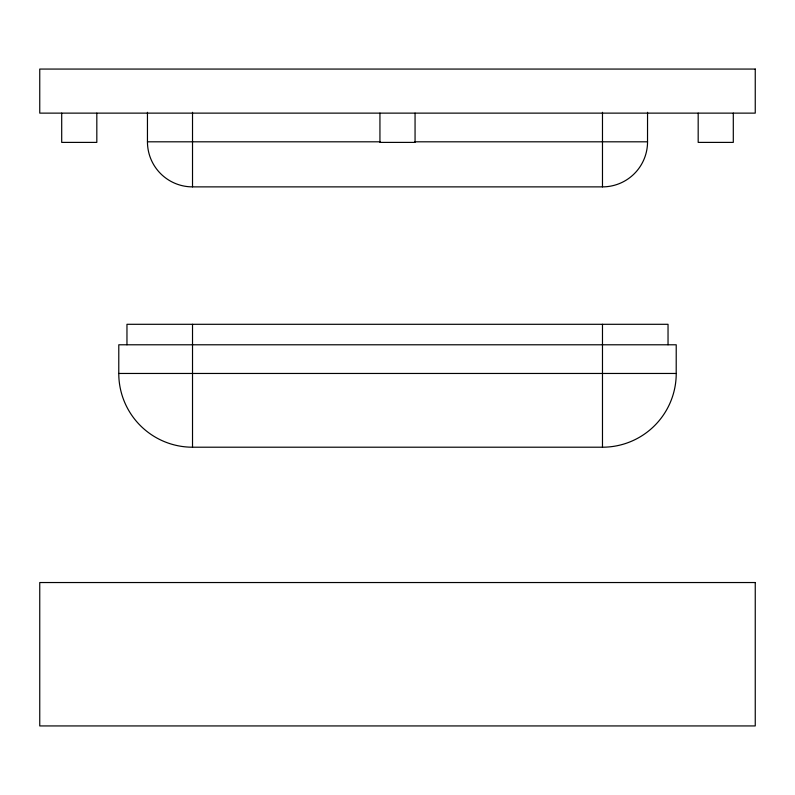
<?xml version="1.0" encoding="UTF-8"?>
<svg xmlns="http://www.w3.org/2000/svg" width="795" height="795" viewBox="0 0 795 795"><rect width="100%" height="100%" fill="white"/><g stroke="black" fill="none" stroke-linecap="round" stroke-linejoin="round"><path stroke-width="1.19" d="M147.453 112.304L147.453 141.808L380.03 141.808M414.97 141.808L647.528 141.808L647.547 112.304M147.453 141.808A45.067 45.067 0 0 0 192.519 186.875L602.481 186.875A45.067 45.067 0 0 0 647.547 141.808M118.793 373.461L676.207 373.461L676.227 344.782L118.793 344.782L118.773 373.461A73.746 73.746 0 0 0 192.519 447.207L602.481 447.207A73.746 73.746 0 0 0 676.227 373.461M733.298 113.129L733.298 142.394L698.179 142.394L698.179 113.129M668.038 344.782L668.038 324.3L126.962 324.3L126.962 344.782M602.481 112.304L602.481 186.875M602.481 324.3L602.481 447.207M415.06 113.129L415.06 142.394L379.94 142.394L379.94 113.129M192.519 112.304L192.519 186.875M192.519 324.3L192.519 447.207M96.821 113.129L96.821 142.394L61.702 142.394L61.702 113.129M755.25 69.066L39.75 69.066L39.75 113.129L755.25 113.129L755.25 69.066M755.25 582.536L39.75 582.536L39.75 725.934L755.25 725.934L755.25 582.536"/></g></svg>
